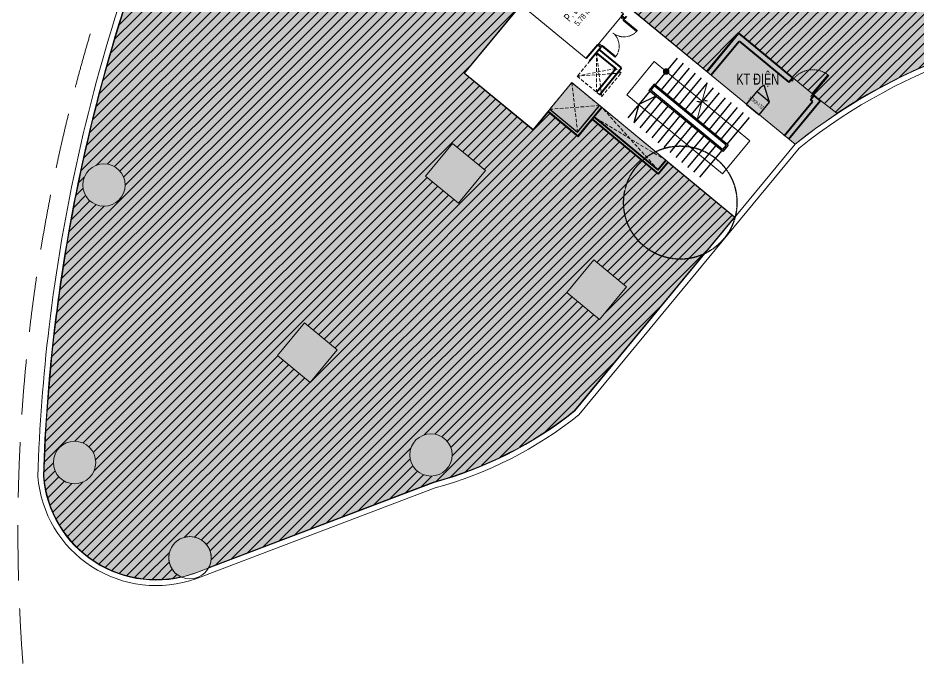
# Model space of a CAD drawing. Header units: millimetres. Extents: x -11451263 to 11578383104, y -507 to 1450429.
# Drawn here: x 12318543 to 12351012, y 1079871 to 1103483 of the extents above; entities that cross this region are included whole.
import ezdxf
from ezdxf.enums import TextEntityAlignment as Align

# ---------------------------------------------------------------- set-up
doc = ezdxf.new("R2010")
doc.units = ezdxf.units.MM
doc.header["$MEASUREMENT"] = 0
for name, pattern in [('CENTER2', [1.125, 0.75, -0.125, 0.125, -0.125]), ('DASH2-1', [3, 2, -1]), ('HIDDEN', [0.375, 0.25, -0.125]), ('HIDDEN2', [0.1875, 0.125, -0.0625]), ('Xref_ST_MBDV Cot vach 30.7.2022$0$HIDDEN', [0.375, 0.25, -0.125])]:
    doc.linetypes.add(name, pattern=pattern)
doc.layers.get('0').update_dxf_attribs({"linetype": 'CONTINUOUS', "lineweight": 13})
doc.layers.get('Defpoints').update_dxf_attribs({"color": 5, "linetype": 'CONTINUOUS', "lineweight": 13})
for name, color, linetype, lineweight in [('CUA', 37, 'CONTINUOUS', 13), ('DO DIEN TICH THONG THUY', 141, 'CONTINUOUS', 13), ('KT-Chu viet', 255, 'CONTINUOUS', 20), ('KT-Kich thuoc', 159, 'CONTINUOUS', 18), ('KT-lomo nuoc', 3, 'HIDDEN', 5), ('KT-Net cat', 1, 'CONTINUOUS', 40), ('KT-Net cua', 87, 'CONTINUOUS', 9), ('KT-Net manh', 251, 'CONTINUOUS', 13), ('KT-Net thay', 7, 'CONTINUOUS', 25), ('KT-Net to mau', 159, 'CONTINUOUS', 18), ('SPE-MEP-HVAC', 140, 'CONTINUOUS', 0)]:
    doc.layers.add(name, color=color, linetype=linetype, lineweight=lineweight)
for name, color, linetype in [('KT-KT', 1, 'CONTINUOUS'), ('KT-Text', 7, 'CONTINUOUS'), ('NDT Thoat nuoc rua', 3, 'CENTER2'), ('SPE-MEP-E-SLAB TEXT', 6, 'CONTINUOUS'), ('SPE-MEP-Electric', 2, 'CONTINUOUS')]:
    doc.layers.add(name, color=color, linetype=linetype)
doc.styles.add('Arial', font='arial.ttf')
doc.styles.add('Xref_ST_MBDV Cot vach 30.7.2022$0$Arial', font='arial.ttf', dxfattribs={"width": 0.7})

# ---------------------------------------------------------------- blocks, each defined once
blk = doc.blocks.new('thangbo3')
at = {"layer": 'KT-Net manh'}
h = blk.add_hatch(color=256, dxfattribs=at)
edge = h.paths.add_edge_path(flags=0)
edge.add_arc((1765.531575514004, -26414.81687336601), 99.99999999995292, 270.0000553393896, 630.0000553393896)
blk.add_hatch(color=256, dxfattribs=at).paths.add_polyline_path([(1670.42589403037, -26383.91526579205), (1670.425953730009, -26445.71866466291), (1706.753128422424, -26495.7186295744), (1765.53167209588, -26514.8168733744), (1824.310178881511, -26495.71851602942), (1860.63725698553, -26445.71848094091), (1860.637197284028, -26383.91508207936), (1824.31002259627, -26333.91511716228), (1765.531478929333, -26314.81687336694), (1706.752972139046, -26333.91523070354)], flags=0)
for p, q in [((1205.531575491652, -26414.8168732943), (1205.531575191766, -27964.8168729404)), ((1205.531575491652, -26414.81687329337), (5685.531575484201, -26414.81687415671)), ((5685.531575484201, -26414.81687415671), (5685.531575184315, -27964.81687380653)), ((1205.531575190835, -27964.81687293947), (5685.531575186178, -27964.81687380653))]:
    blk.add_line(p, q, dxfattribs=at)
blk.add_lwpolyline([(3165.531575600617, -25789.81687384658), (3417.531575496309, -26352.31687373575), (3585.531575510278, -26282.31687376555), (3305.531575456262, -26547.3168736808), (3473.531575475819, -26477.31687371153), (3725.531575361267, -27039.81687358301)], dxfattribs=at)
blk.add_circle((1765.531575482339, -26414.81687340047), 99.99999999995293, dxfattribs=at)
at = {"layer": 'KT-Net thay'}
for p, q in [((1765.531575602479, -25789.81687363517), (1765.531575360335, -27039.8168732794)), ((2045.531575600617, -25789.8168736333), (2045.531575360335, -27039.81687327754)), ((2325.531575601548, -25789.81687368825), (2325.531575358473, -27039.81687333249)), ((2605.531575603411, -25789.81687374134), (2605.531575359404, -27039.8168733865)), ((2885.531575601548, -25789.81687379535), (2885.531575361267, -27039.81687343773)), ((3165.531575600617, -25789.8168738503), (3165.531575362198, -27039.81687349174)), ((3445.531575600617, -25789.81687390432), (3445.531575360335, -27039.81687354762)), ((3725.531575601548, -25789.81687395927), (3725.531575360335, -27039.81687360071)), ((4005.531575601548, -25789.81687401235), (4005.531575358473, -27039.81687365472)), ((4285.531575599685, -25789.81687406637), (4285.531575360335, -27039.81687370781)), ((4565.531575600617, -25789.81687412038), (4565.531575361267, -27039.81687376276)), ((4845.531575600617, -25789.81687417533), (4845.531575362198, -27039.81687381584)), ((5125.531575600617, -25789.81687422935), (5125.531575358473, -27039.81687387358)), ((1715.531575366855, -27039.81687321328), (1715.53157530725, -27339.81687321607)), ((5175.531575365923, -27039.81687388197), (1715.531575366855, -27039.81687321328)), ((5125.531575358473, -27089.81687387265), (1765.531575358473, -27089.81687322352)), ((1765.531575358473, -27089.81687322352), (1765.53157532122, -27289.81687322631)), ((5125.531575358473, -27089.81687387265), (5125.531575319357, -27289.81687387545)), ((5175.531575365923, -27039.81687388197), (5175.531575309113, -27339.81687388476)), ((5175.531575309113, -27339.81687388476), (1715.53157530725, -27339.81687321607)), ((5125.531575318426, -27289.81687387545), (1765.531575320289, -27289.81687322538)), ((1765.531575310044, -27339.81687328219), (1765.531575068831, -28589.81687292363)), ((2045.531575310044, -27339.81687328033), (2045.531575066969, -28589.8168729227)), ((2325.531575308181, -27339.81687333435), (2325.531575069763, -28589.81687297579)), ((2605.531575308181, -27339.81687338836), (2605.5315750679, -28589.81687303074)), ((2885.531575309113, -27339.81687344331), (2885.5315750679, -28589.81687308475)), ((3165.531575310044, -27339.8168734964), (3165.531575066969, -28589.8168731397)), ((3445.531575310044, -27339.81687355042), (3445.531575068831, -28589.81687319279)), ((3725.531575310044, -27339.81687360443), (3725.5315750679, -28589.81687324774)), ((4005.531575310044, -27339.81687365752), (4005.5315750679, -28589.81687330175)), ((4285.531575310975, -27339.81687371153), (4285.531575066037, -28589.8168733567)), ((4565.531575309113, -27339.81687376648), (4565.531575066969, -28589.81687341165)), ((4845.531575310044, -27339.81687382143), (4845.531575066969, -28589.81687346473)), ((5125.531575310044, -27339.81687387545), (5125.531575065106, -28589.81687351968))]:
    blk.add_line(p, q, dxfattribs=at)
blk.add_lwpolyline([(2045.531575308181, -27339.81687328126), (1765.531575189903, -27964.81687304843), (2045.5315750679, -28589.81687292363)], dxfattribs=at)
blk = doc.blocks.new('*U158')
for p, q in [((-1260.000000000004, 525.000000000002), (-1300.000000000004, 525.000000000002)), ((-1280.000000000004, 100.0000000000002), (-1280.000000000004, 525.000000000002)), ((-90.00000000000001, 525.0000000000018), (-50.00000000000001, 525.0000000000018)), ((-70, 100), (-70.00000000000001, 525.0000000000018)), ((-1260.000000000004, 100.0000000000002), (-1300.000000000004, 100.0000000000002)), ((-90, 100), (-50, 100))]:
    blk.add_line(p, q)
for points in [[(-1300.000000000004, 1.776356839400256e-13), (-1260.000000000004, 1.776356839400256e-13), (-1260.000000000004, 625.000000000002), (-1300.000000000004, 625.000000000002)], [(-50, 0), (-90, 0), (-90.00000000000001, 625.0000000000018), (-49.99999999999979, 625.0000000000018)], [(-1350.000000000004, -99.99999998255878), (-1290.000000000004, -99.99999998255875), (-1290.000000000004, -39.99999999999982), (-1300.000000000004, -39.99999999999982), (-1300.000000000004, 1.776356839400256e-13), (-1350.000000000004, 2.060573933704296e-13)], [(0, -99.99999998255892), (-60, -99.99999998255889), (-60, -40), (-50, -40), (-50, 0), (0, 0)]]:
    blk.add_lwpolyline(points, close=True)
at = {"linetype": 'HIDDEN2'}
for centre, radius, start, end in [((-1300.000000001012, -1.091216006443577e-09), 625.00000000124, 7.016709298534867e-15, 89.99996073224838), ((-49.99999999983451, -2.645705876602741e-10), 625.0000000004187, 90.00003926775162, 180)]:
    blk.add_arc(centre, radius, start, end, dxfattribs=at)
blk = doc.blocks.new('*U146')
for p, q in [((-1260.000000000004, 525.000000000002), (-1300.000000000004, 525.000000000002)), ((-1280.000000000004, 100.0000000000002), (-1280.000000000004, 525.000000000002)), ((-90.00000000000001, 525.0000000000018), (-50.00000000000001, 525.0000000000018)), ((-70, 100), (-70.00000000000001, 525.0000000000018)), ((-1260.000000000004, 100.0000000000002), (-1300.000000000004, 100.0000000000002)), ((-90, 100), (-50, 100))]:
    blk.add_line(p, q)
for points in [[(-1300.000000000004, 1.776356839400256e-13), (-1260.000000000004, 1.776356839400256e-13), (-1260.000000000004, 625.000000000002), (-1300.000000000004, 625.000000000002)], [(-50, 0), (-90, 0), (-90.00000000000001, 625.0000000000018), (-49.99999999999979, 625.0000000000018)], [(-1350.000000000004, -99.99999998255878), (-1290.000000000004, -99.99999998255875), (-1290.000000000004, -39.99999999999982), (-1300.000000000004, -39.99999999999982), (-1300.000000000004, 1.776356839400256e-13), (-1350.000000000004, 2.060573933704296e-13)], [(0, -99.99999998255892), (-60, -99.99999998255889), (-60, -40), (-50, -40), (-50, 0), (0, 0)]]:
    blk.add_lwpolyline(points, close=True)
at = {"linetype": 'HIDDEN2'}
for centre, radius, start, end in [((-1300.000000001012, -1.091216006443577e-09), 625.00000000124, 7.016709298534867e-15, 89.99996073224838), ((-49.99999999983451, -2.645705876602741e-10), 625.0000000004187, 90.00003926775162, 180)]:
    blk.add_arc(centre, radius, start, end, dxfattribs=at)
blk = doc.blocks.new('lyuyjtgj')
at = {"layer": 'Defpoints', "ltscale": 0.5}
blk.add_lwpolyline([(11706924.6562045, 1103767.844123866), (11708261.86719196, 1105387.062075539), (11710382.27395077, 1103635.96314557), (11709395.30507111, 1102440.850503527), (11709395.30268353, 1102440.839869287), (11709045.06059223, 1102016.734558169)], close=True, dxfattribs=at)
at = {"layer": 'KT-Net cat', "ltscale": 0.5}
for p, q in [((11708030.55034177, 1105578.092216494), (11707966.87366922, 1105500.986647572)), ((11707966.87366922, 1105500.986647572), (11708121.08490433, 1105373.633222146)), ((11708184.76157688, 1105450.738791069), (11708121.08490433, 1105373.633222146)), ((11707107.2380476, 1104460.060810621), (11707261.4492827, 1104332.707385194)), ((11710318.60791449, 1103558.877200777), (11710434.2734553, 1103463.356258669)), ((11710497.92999957, 1103540.437454422), (11710434.2734553, 1103463.356258669)), ((11709458.95923901, 1102517.92107861), (11709045.06059633, 1102016.734552355)), ((11709574.61766418, 1102422.406008136), (11709160.71902266, 1101921.219483285)), ((11709458.95923901, 1102517.921078609), (11709574.61766419, 1102422.406008131)), ((11710320.98246969, 1101677.230318031, 2.677769264983719e-08), (11709511.37920982, 1102345.831074076, 2.677769264983719e-08)), ((11710109.81032481, 1101657.085845468, 2.677769264983719e-08), (11709415.86412821, 1102230.1726581, 2.677769264983719e-08)), ((11709525.0340717, 1100713.399904163, 2.186361123721579e-09), (11710320.98246969, 1101677.23031803, 2.186361123640264e-09)), ((11709409.37453007, 1100808.913622705, 2.186361123721579e-09), (11710109.81032481, 1101657.085845468, 2.186361123586054e-09))]:
    blk.add_line(p, q, dxfattribs=at)
at = {"layer": 'KT-Net cat'}
for p, q in [((11706693.33934393, 1103958.874276002), (11707107.2380476, 1104460.060810621)), ((11707261.44922681, 1104332.707344697), (11706847.55059, 1103831.520838284))]:
    blk.add_line(p, q, dxfattribs=at)
at = {"layer": 'KT-Net cat', "extrusion": (-3.617895632557579e-08, -4.38237981247498e-08, 0.9999999999999983)}
blk.add_line((11710318.60791449, 1103558.877200777), (11710382.27633835, 1103635.973779809), dxfattribs=at)
at = {"layer": 'CUA', "xscale": -0.9999999999999991, "rotation": 230.4488274522181}
for name, p in [('*U158', (11708121.08484844, 1105373.633181649)), ('*U146', (11710434.25329419, 1103463.331840528))]:
    blk.add_blockref(name, p, dxfattribs=at)
at = {"layer": 'KT-Text', "style": 'Arial', "width": 0.7}
blk.add_text('P. ĐỆM', height=300, rotation=50.00000003223495, dxfattribs=at).set_placement((11708759.83894231, 1103719.092610716), align=Align.CENTER)
at = {"layer": 'KT-Text', "color": 1, "style": 'Arial', "width": 0.7}
blk.add_text('5.78 M2', height=200, rotation=50.00000003223495, dxfattribs=at).set_placement((11709031.03732229, 1103511.354161655), align=Align.CENTER)
blk = doc.blocks.new('*U447')
at = {"linetype": 'HIDDEN', "ltscale": 500}
for p, q in [((206.4141069947102, 1791.617486081663), (0, 0)), ((-795.9589155122114, 963.8202139489626), (1002.373022506921, 827.7972721327001))]:
    blk.add_line(p, q, dxfattribs=at)
blk.add_lwpolyline([(-795.9589155122114, 963.8202139489626), (206.4141069947102, 1791.617486081663), (1002.373022506921, 827.7972721327001), (0, 0)], close=True, dxfattribs=at)
blk = doc.blocks.new('*U443')
at = {"linetype": 'HIDDEN', "ltscale": 500}
for p, q in [((-6.495149784278965, 1421.254457495122), (0, 0)), ((-700.4457038275323, 848.1640383263302), (693.9505540432529, 573.090419168792))]:
    blk.add_line(p, q, dxfattribs=at)
blk.add_lwpolyline([(-700.4457038275323, 848.1640383263302), (-6.495149784278965, 1421.254457495122), (693.9505540432529, 573.090419168792), (0, 0)], close=True, dxfattribs=at)
blk = doc.blocks.new('*U446')
at = {"linetype": 'HIDDEN', "ltscale": 500}
for p, q in [((186.2707511822998, 1580.443990546321), (0, 0)), ((-700.4438456507462, 848.161788275087), (886.7145968330456, 732.2822022712345))]:
    blk.add_line(p, q, dxfattribs=at)
blk.add_lwpolyline([(-700.4438456507462, 848.161788275087), (186.2707511822998, 1580.443990546321), (886.7145968330456, 732.2822022712345), (0, 0)], close=True, dxfattribs=at)
blk = doc.blocks.new('*U408')
at = {"layer": 'KT-lomo nuoc', "ltscale": 500}
for p, q in [((-1910.403885862647, -2313.221091391016), (-346.9703614812697, 286.5418646161431)), ((-2257.374247343916, -2026.669929722532), (0, -0.009297052340116352))]:
    blk.add_line(p, q, dxfattribs=at)
blk.add_lwpolyline([(-1910.403885862647, -2313.221091391016), (-2257.374247343916, -2026.669929722532), (-346.9703614812697, 286.5418646161431), (0, -0.009297052340116352)], close=True, dxfattribs=at)
blk = doc.blocks.new('*U407')
blk.add_line((121.679316384628, 9.702781259493577), (661.4186362111459, 455.4397739562537))
for points in [[(31.83835662038018, -38.5528085580479), (725.7889106790897, 534.5376106202336), (751.2595959753938, 503.695363773795), (57.30904191668446, -69.39505540448613)], [(108.943973736476, 25.12390468271269), (134.4146590327802, -5.718342163725538), (674.1539788592981, 440.0186505330344), (648.683293562994, 470.8608973794728)], [(-77.1056171164737, -63.67671324107266), (-38.89958917201727, -109.9400835107301), (7.36378109801808, -71.73405556596163), (0.9961097739419529, -64.02349385435207), (31.83835662038018, -38.5528085580479), (0, 0)], [(559.661515302568, -834.7328844158777), (521.4554873581117, -788.4695141462204), (567.7188576281472, -750.2634862014518), (574.0865289522233, -757.9740479130613), (604.9287757986616, -732.503362616757), (636.767132419042, -771.0561711748048)]]:
    blk.add_lwpolyline(points, close=True)
at = {"linetype": 'Xref_ST_MBDV Cot vach 30.7.2022$0$HIDDEN', "ltscale": 200}
blk.add_arc((31.83835662038018, -38.5528085580479), 900.0000000179598, 309.5511729400348, 39.55117294003065, dxfattribs=at)
blk = doc.blocks.new('WWW')
at = {"layer": 'Defpoints', "linetype": 'DASH2-1', "lineweight": 13, "ltscale": 1000, "flags": 128}
blk.add_lwpolyline([(11429816.83619249, 1022160.11654377), (11450185.49670112, 1019986.391927242), (11488615.66733754, 1021167.255579472), (11491469.21243858, 1024811.360972404), (11462655.78743005, 1159053.890039921), (11457975.31629252, 1176930.890178204), (11455625.97722399, 1177744.852323532), (11446686.1578691, 1170981.351434231), (11423166.61122441, 1153069.948107719), (11399484.09766066, 1135982.713739872, 0.6848770391193201), (11429816.83619249, 1022160.116543293)], format="xyb", dxfattribs=at)
blk = doc.blocks.new('l4 hatch')
at = {"true_color": 0xf1f36d}
h = blk.add_hatch(color=51, dxfattribs=at)
h.dxf.hatch_style = 1
edge = h.paths.add_edge_path()
edge.add_line((12400219.80233426, 1110383.30368062), (12401089.3729332, 1113460.650296729))
edge.add_line((12401089.3729332, 1113460.650296729), (12403982.11324985, 1112643.24418571))
edge.add_line((12403982.11324985, 1112643.24418571), (12400731.79844209, 1101202.194755013))
edge.add_arc((12384747.38885444, 1116683.500600581), 22252.46459495314, 295.91319796254714, 315.9160212841127, ccw=False)
edge.add_arc((12384747.38885445, 1116683.500600571), 22252.46459494039, 266.6800111904523, 295.91319796253634, ccw=False)
edge.add_arc((12384747.38885446, 1116683.500600588), 22252.46459495658, 254.7926241499209, 266.6800111904404, ccw=False)
edge.add_arc((12380761.53824129, 1106171.09403192), 11116.07653176252, 225.8946010476715, 260.4133037279498, ccw=False)
edge.add_arc((12359369.7338215, 1082995.007668224), 20428.53608173132, 48.05329194904955, 128.7728874106127)
edge.add_line((12346576.67043913, 1098921.796915812), (12338221.62198788, 1105809.459323321))
edge.add_line((12338221.62198788, 1105809.459323321), (12334655.68752882, 1101491.492040846))
edge.add_line((12334655.68752882, 1101491.492040846), (12337123.06419075, 1099453.839752336))
edge.add_line((12337123.06419075, 1099453.839752336), (12338523.9519049, 1101150.163338106))
edge.add_line((12338523.9519049, 1101150.163338106), (12344409.43879922, 1096289.791752361))
edge.add_line((12344409.43879922, 1096289.791752361), (12338633.6088363, 1089295.89890154))
edge.add_arc((12329798.76408801, 1100390.32835094), 14182.41328315373, 285.1943048182346, 308.5314178223927, ccw=False)
edge.add_line((12333515.87894945, 1086703.696053657), (12324997.49780938, 1083466.374458999))
edge.add_arc((12323541.68254624, 1087297.068728429), 4098.001545417509, 185.0009522752696, 290.80877027961463, ccw=False)
edge.add_arc((12381728.43583683, 1084938.332523537), 62301.31341709091, 168.3712645409132, 178.1589879850751, ccw=False)
edge.add_arc((12381867.7634683, 1084914.288763395), 62442.62789425895, 161.683679117772, 168.3754247440154, ccw=False)
edge.add_arc((12328856.15535976, 1102603.514463115), 6559.090307587095, 146.2377398972599, 162.8493798023101, ccw=False)
edge.add_line((12323403.25095712, 1106248.716685041), (12331045.28472279, 1115493.601350392))
edge.add_arc((12331662.25335985, 1114983.600920159), 800.4690737037384, 50.484602841932826, 140.4220835182263, ccw=False)
edge.add_line((12332171.58027014, 1115601.125685986), (12333430.3880579, 1114561.554957429))
edge.add_arc((12333856.735912, 1115077.816125907), 669.5506603502787, 230.4488270478515, 324.9010922184792)
edge.add_line((12334404.53593456, 1114692.831422233), (12338634.7882432, 1119815.209846795))
edge.add_arc((12337784.47813034, 1120517.427843955), 1102.786200299066, 320.4488276841646, 392.3574911413926)
edge.add_arc((12341621.19350976, 1122948.29038935), 3439.182273536708, 132.6961391522161, 212.3574911413992, ccw=False)
edge.add_line((12339289.04911451, 1125475.952793689), (12351004.72675876, 1139669.725482965))
edge.add_line((12351004.72675876, 1139669.725482965), (12352791.13812613, 1141343.918540631))
edge.add_arc((12356647.26861477, 1137229.318191882), 5639.120354746039, 51.52005292279148, 133.1426992224218, ccw=False)
edge.add_line((12360156.15877705, 1141643.768124132), (12366317.45608556, 1136549.255712361))
edge.add_arc((12369587.49224866, 1140504.033595303), 5131.608384450769, 230.4141143349469, 322.9445495070253)
edge.add_line((12373682.78619243, 1137411.789729517), (12371052.21896147, 1128131.792707896))
edge.add_line((12371052.21896147, 1128131.792707896), (12367219.4320358, 1123490.70206486))
edge.add_line((12367219.4320358, 1123490.70206486), (12367092.07860851, 1123336.4908313))
edge.add_line((12367092.07860851, 1123336.4908313), (12358533.34863237, 1130404.611428166))
edge.add_line((12358533.34863237, 1130404.611428166), (12353249.36014265, 1124006.272497059))
edge.add_line((12353249.36014265, 1124006.272497059), (12359302.07586798, 1119007.712615399))
edge.add_line((12359302.07586798, 1119007.712615399), (12357391.77459775, 1116694.544181657))
edge.add_line((12357391.77459775, 1116694.544181657), (12351338.98353315, 1121693.166096698))
edge.add_line((12351338.98353315, 1121693.166096698), (12341532.76989268, 1109818.901448269))
edge.add_line((12341532.76989268, 1109818.901448269), (12345773.5796858, 1106316.681475364))
edge.add_line((12345773.5796858, 1106316.681475364), (12347005.67256358, 1105299.172910964))
edge.add_arc((12348918.12981434, 1107619.25821192), 3006.70725872542, 230.5010804700874, 318.4150111873356)
edge.add_line((12351167.06268596, 1105623.615588949), (12353266.79734316, 1108169.419716926))
edge.add_line((12353266.79734316, 1108169.419716926), (12345413.74342888, 1114518.340860053))
edge.add_line((12345413.74342888, 1114518.340860053), (12347390.89349337, 1116912.455854494))
edge.add_line((12347390.89349337, 1116912.455854494), (12355176.67858637, 1110482.934815533))
edge.add_line((12355176.67858637, 1110482.934815533), (12359410.01311976, 1115604.937495031))
edge.add_line((12359410.01311976, 1115604.937495031), (12360334.97890893, 1114840.453393304))
edge.add_line((12360334.97890893, 1114840.453393304), (12360367.11805355, 1114879.370423519))
edge.add_line((12360367.11805355, 1114879.370423519), (12362795.94581929, 1112873.553274163))
edge.add_line((12362795.94581929, 1112873.553274163), (12363053.83662313, 1113185.831170018))
edge.add_line((12363053.83662313, 1113185.831170018), (12364205.83001548, 1112225.545193932))
edge.add_line((12364205.83001548, 1112225.545193932), (12369557.55004019, 1118706.15574455))
edge.add_line((12369557.55004019, 1118706.15574455), (12374790.07579277, 1114385.110276513))
edge.add_line((12374790.07579277, 1114385.110276513), (12373517.71802724, 1112844.422513033))
edge.add_line((12373517.71802724, 1112844.422513033), (12375831.89565942, 1110933.533672365))
edge.add_line((12375831.89565942, 1110933.533672365), (12387299.54127881, 1107693.103884303))
edge.add_line((12387299.54127881, 1107693.103884303), (12388140.74879118, 1110670.077406785))
edge.add_line((12388140.74879118, 1110670.077406785), (12389874.10590862, 1110180.51856914))
edge.add_line((12389874.10590862, 1110180.51856914), (12390691.71378567, 1113073.444991572))
edge.add_line((12390691.71378567, 1113073.444991572), (12400219.09143031, 1110380.787843639))
edge.add_line((12400219.09143031, 1110380.787843639), (12400219.80233426, 1110383.30368062))
blk.add_lwpolyline([(12373024.96615908, 1098189.07612435, 0.3675300882524354), (12346576.67043913, 1098921.796915812), (12338221.62198788, 1105809.459323321), (12334655.68752882, 1101491.492040846), (12337123.06419075, 1099453.839752336), (12338523.9519049, 1101150.163338106), (12344409.43879922, 1096289.791752361), (12338633.6088363, 1089295.89890154, -0.1021807737454871), (12333515.87894945, 1086703.696053657), (12324997.49780938, 1083466.374458999, -0.4975350428880537), (12319459.28107068, 1086939.836509013, -0.04273298330979625), (12320705.90172683, 1097496.357220447, -0.02920654883752967), (12322588.72903666, 1104537.689467481, -0.07260915113689535), (12323403.25095712, 1106248.716685041), (12331045.28472279, 1115493.601350392, -0.4138940027527035), (12332171.58027014, 1115601.125685986), (12333430.3880579, 1114561.554957429, 0.4371608628123947), (12334404.53593456, 1114692.831422233), (12338634.7882432, 1119815.209846795, 0.3244791483857705), (12338716.02946084, 1121107.639265573, -0.3622977536942855), (12339289.04911451, 1125475.952793689), (12351004.72675876, 1139669.725482965), (12352791.13812613, 1141343.918540631, -0.3720091501662979)], format="xyb")
blk = doc.blocks.new('A$C59794006')
at = {"layer": 'NDT Thoat nuoc rua'}
blk.add_circle((-89397.50025510043, 71508.63173366943, -2.807590978387092e-08), 2043.530517833414, dxfattribs=at)

msp = doc.modelspace()

# ---------------------------------------------------------------- hatches: boundary and pattern name
at = {"layer": 'DO DIEN TICH THONG THUY'}
h = msp.add_hatch(dxfattribs=at)
h.set_pattern_fill('ANSI31', color=256, scale=2000)
h.set_pattern_definition([(45, (0, 0), (-176.7766952966369, 176.7766952966369), [])])
edge = h.paths.add_edge_path()
edge.add_line((12353079.43257963, 1107915.622014374), (12351169.13117436, 1105602.453517742))
edge.add_line((12351169.13117436, 1105602.453517742), (12349704.07038237, 1106812.35573361))
edge.add_line((12349704.07038237, 1106812.35573361), (12347857.44570236, 1104576.292848713))
edge.add_line((12347857.44570236, 1104576.292848713), (12341511.62344488, 1109816.911097826))
edge.add_line((12341511.62344488, 1109816.911097826), (12345347.76670443, 1114437.720024036))
edge.add_line((12345347.76670443, 1114437.720024036), (12342869.01385176, 1116484.823476953))
edge.add_line((12342869.01385176, 1116484.823476953), (12356045.29997375, 1132439.881603737))
edge.add_line((12356045.29997375, 1132439.881603737), (12350670.51560226, 1136878.580213015))
edge.add_line((12350670.51560226, 1136878.580213015), (12350130.44260648, 1136224.610175233))
edge.add_line((12350130.44260648, 1136224.610175233), (12348973.85833919, 1137179.760861079))
edge.add_line((12348973.85833919, 1137179.760861079), (12345618.0955962, 1133116.29480196))
edge.add_line((12345618.0955962, 1133116.29480196), (12346774.67977608, 1132161.144188294))
edge.add_line((12346774.67977608, 1132161.144188294), (12345800.42607652, 1130981.428235665))
edge.add_line((12345800.42607652, 1130981.428235665), (12344643.84180924, 1131936.578921511))
edge.add_line((12344643.84180924, 1131936.578921511), (12340265.26446532, 1126634.594905684))
edge.add_line((12340265.26446532, 1126634.594905684), (12341418.11299339, 1125682.529333455))
edge.add_line((12341418.11299339, 1125682.529333455), (12340443.85929382, 1124502.813380827))
edge.add_line((12340443.85929382, 1124502.813380827), (12339291.15309149, 1125454.761415122))
edge.add_arc((12342533.21747403, 1122828.654020978), 4172.220213045583, 140.9921513500795, 204.2775043871606)
edge.add_arc((12337149.10351878, 1120557.366672575), 1675.740262050382, -26.60249779520342, 19.372313201438715, ccw=False)
edge.add_line((12338647.44106215, 1119806.973421021), (12337310.69405365, 1118188.317242175))
edge.add_line((12337310.69405365, 1118188.317242175), (12338312.9983884, 1117360.576713583))
edge.add_line((12338312.9983884, 1117360.576713583), (12337338.74468884, 1116180.860760954))
edge.add_line((12337338.74468884, 1116180.860760954), (12336336.44035369, 1117008.601289878))
edge.add_line((12336336.44035369, 1117008.601289878), (12334416.1023622, 1114683.279493971))
edge.add_arc((12333846.5148572, 1115153.666228078), 738.7107725442405, 234.8556341818921, 320.4488276841643, ccw=False)
edge.add_line((12333421.2844244, 1114549.619305651), (12332162.02734068, 1115589.561079491))
edge.add_arc((12331662.18642466, 1114984.307756604), 784.9665764783334, 50.44882705284012, 140.4580457501444)
edge.add_line((12331056.8526869, 1115484.051282936), (12329571.63862458, 1113685.617544919))
edge.add_line((12329571.63862458, 1113685.617544919), (12330728.14792995, 1112730.528765431))
edge.add_line((12330728.14792995, 1112730.528765431), (12329753.88977095, 1111550.807412909))
edge.add_line((12329753.88977095, 1111550.807412909), (12328596.44532544, 1112507.577546305))
edge.add_line((12328596.44532544, 1112507.577546305), (12324222.66035227, 1107208.610946274))
edge.add_line((12324222.66035227, 1107208.610946274), (12325390.9296844, 1106243.810295426))
edge.add_line((12325390.9296844, 1106243.810295426), (12324404.87882531, 1105073.836879793))
edge.add_line((12324404.87882531, 1105073.836879793), (12323269.91657392, 1106011.131293597))
edge.add_arc((12328954.20837056, 1102556.836893163), 6651.565457408321, 148.7133159674948, 162.715722936597)
edge.add_arc((12381812.67070262, 1084928.639031027), 62370.81601055151, 161.680165901774, 178.1517937129905)
edge.add_arc((12323525.36983333, 1087270.061403122), 4064.475680534731, 184.6550368129692, 282.6926885835838)
edge.add_arc((12324746.92409721, 1083995.738837391), 764.95479106766, -27.233712356056117, 244.5680975096666, ccw=False)
edge.add_line((12325427.08155888, 1083645.679328582), (12333523.51829724, 1086722.645369647))
edge.add_arc((12329815.7792764, 1100363.768552979), 14136.03800042608, 285.2059761134344, 308.5381669145758)
edge.add_line((12338623.03735681, 1089306.654306735), (12344390.8997948, 1096296.510153841))
edge.add_line((12344390.8997948, 1096296.510153841), (12342001.16503593, 1098270.042830898))
edge.add_line((12342001.16503593, 1098270.042830898), (12341645.57889328, 1097839.466446356))
edge.add_line((12341645.57889328, 1097839.466446356), (12339255.22334459, 1099813.511794936))
edge.add_line((12339255.22334459, 1099813.511794936), (12338745.81114211, 1099196.667282564))
edge.add_line((12338745.81114211, 1099196.667282564), (12337666.34174298, 1100088.133647172))
edge.add_line((12337666.34174298, 1100088.133647172), (12337125.07852627, 1099432.722402723))
edge.add_line((12337125.07852627, 1099432.722402723), (12334634.56717278, 1101489.480198454))
edge.add_line((12334634.56717278, 1101489.480198454), (12338219.56609215, 1105830.526347894))
edge.add_line((12338219.56609215, 1105830.526347894), (12343385.70022203, 1101564.194177052))
edge.add_line((12343385.70022203, 1101564.194177052), (12344533.37754013, 1102950.842584255))
edge.add_line((12344533.37754013, 1102950.842584255), (12347496.41060082, 1100503.858647341))
edge.add_line((12347496.41060082, 1100503.858647341), (12348084.02655311, 1100042.463995518))
edge.add_arc((12359377.46947681, 1082961.623653055), 20476.74192530449, 100.55631530687288, 123.4717236455624, ccw=False)
edge.add_line((12355626.09214051, 1103091.803184201), (12355344.37978664, 1106045.14356073))
edge.add_line((12355344.37978664, 1106045.14356073), (12353079.43257963, 1107915.622014374))
h.paths.add_polyline_path([(12334223.26175265, 1098949.738781297), (12333249.00805309, 1097770.022828668), (12334428.72400572, 1096795.769129105), (12335402.97770528, 1097975.485081734)], flags=16)
h.paths.add_polyline_path([(12339312.23256661, 1094747.075589573), (12338337.97886705, 1093567.359636944), (12339517.69481968, 1092593.105937381), (12340491.94851924, 1093772.82189001)], flags=16)
h.paths.add_polyline_path([(12328874.41791191, 1092472.866884509), (12327900.16421235, 1091293.15093188), (12329079.88016498, 1090318.897232317), (12330054.13386454, 1091498.613184946)], flags=16)
edge = h.paths.add_edge_path(flags=16)
edge.add_arc((12321644.40488482, 1097451.537528916), 764.8106147256317, 0, 360)
edge = h.paths.add_edge_path(flags=16)
edge.add_arc((12333441.5642487, 1087709.000336624), 764.8106147256317, 0, 360)
edge = h.paths.add_edge_path(flags=16)
edge.add_arc((12320582.68950916, 1087434.439573704), 764.8106147256317, 0, 360)

# ---------------------------------------------------------------- linework, layer by layer
msp.add_lwpolyline([(12322603.01185646, 1104533.102531545, 0.0719950394799009), (12319474.30130692, 1086940.203324538, 0.4559246773777379), (12324418.42340559, 1083304.91098041, -2.468937632122648), (12325427.08155888, 1083645.679328582), (12333523.51829724, 1086722.645369647, 0.1021590723897121), (12338623.03735681, 1089306.654306735), (12344390.8997948, 1096296.510153841), (12342001.16503593, 1098270.042830898), (12341645.57889328, 1097839.466446356), (12339255.22334459, 1099813.511794936), (12338745.81114211, 1099196.667282564), (12337666.34174298, 1100088.133647172), (12337125.07852627, 1099432.722402723), (12334634.56717278, 1101489.480198454), (12338219.56609215, 1105830.526347894), (12343385.70022203, 1101564.194177052), (12344533.37754013, 1102950.842584255), (12347496.41060082, 1100503.858647341), (12348084.02655311, 1100042.463995518, -0.1003218758019671), (12355626.09214051, 1103091.803184201)], format="xyb", dxfattribs=at)
at = {"layer": 'DO DIEN TICH THONG THUY', "elevation": 2.697206872064481e-08}
for points in [[(12334223.26175265, 1098949.738781297), (12333249.00805309, 1097770.022828668), (12334428.72400572, 1096795.769129105), (12335402.97770528, 1097975.485081734)], [(12339312.23256661, 1094747.075589573), (12338337.97886705, 1093567.359636944), (12339517.69481968, 1092593.105937381), (12340491.94851924, 1093772.82189001)], [(12328874.41791191, 1092472.866884509), (12327900.16421235, 1091293.15093188), (12329079.88016498, 1090318.897232317), (12330054.13386454, 1091498.613184946)]]:
    msp.add_lwpolyline(points, close=True, dxfattribs=at)
at = {"layer": 'DO DIEN TICH THONG THUY'}
for centre in [(12321644.40488482, 1097451.537528916, 2.697206872064481e-08), (12333441.5642487, 1087709.000336624, 2.697206872064481e-08), (12320582.68950916, 1087434.439573704, 2.640771824029612e-08), (12324746.33653272, 1083995.697902503, 2.697206872064481e-08)]:
    msp.add_circle(centre, 764.8106147256317, dxfattribs=at)
at = {"layer": 'KT-KT'}
for p, q in [((12337727.99594179, 1100186.346709112), (12338730.36638636, 1099358.566548536)), ((12338730.36638636, 1099358.566548536), (12339526.30993566, 1100322.385600209))]:
    msp.add_line(p, q, dxfattribs=at)
at = {"layer": 'KT-Net cat'}
for p, q in [((12343387.70208554, 1101543.087251151, -2.323729073860892e-08), (12344533.85597714, 1102930.955725527, 1.20578977113098e-08)), ((12343541.91331959, 1101415.733824444, -2.323729072315904e-08), (12344560.71378466, 1102649.391064999, 8.136117918820275e-09)), ((12344535.37934281, 1102929.735584846, 1.205789771128269e-08), (12346484.62861854, 1101319.972356066, 1.154223075673372e-08)), ((12344562.23715033, 1102648.170924318, 8.136117918874485e-09), (12346357.27519206, 1101165.761121833, 8.136118165723168e-09)), ((12346357.27519205, 1101165.761121828, 8.13611828236004e-09), (12346484.62861853, 1101319.97235606)), ((12346186.63219429, 1099231.654803406), (12347205.4326724, 1100465.312059742, 3.718288502595045e-08)), ((12346340.84342834, 1099104.301376699), (12347486.99733334, 1100492.169867307, 3.529518886264738e-08)), ((12347128.33136322, 1100528.993989423, 8.13611828236004e-09), (12347255.6847897, 1100683.205223655)), ((12347128.33136322, 1100528.993989424, 8.136118271756688e-09), (12347205.43698033, 1100465.317276182, 8.13611828236004e-09)), ((12347255.6847897, 1100683.205223657, 1.133825059241228e-08), (12347487.00164127, 1100492.175083747, 1.127705654305569e-08)), ((12339253.20899616, 1099834.629155103), (12341643.5645577, 1097860.583795911)), ((12339316.8857094, 1099911.734772219), (12341630.13565383, 1098001.366126267)), ((12341630.13565383, 1098001.366126268), (12341916.68086341, 1098348.341403294)), ((12341643.5645577, 1097860.583795911), (12341993.78648053, 1098284.664690053))]:
    msp.add_line(p, q, dxfattribs=at)
msp.add_lwpolyline([(12337664.3159491, 1100109.23712183), (12338743.79679373, 1099217.784642796), (12339603.41994539, 1100258.714210824)], dxfattribs=at)
at = {"layer": 'KT-Net cua', "elevation": -2.108423784683342e-09}
for points in [[(12372852.83854963, 1098359.588160399, 0.3634284592099817), (12346583.94802571, 1098930.615214773), (12338633.60942398, 1089295.898478843, -0.1021739592067348), (12333528.16111849, 1086708.363119671), (12324893.11199609, 1083426.703079436, -0.4928533175657605), (12319459.28165529, 1086939.836090946, -0.02212543918404789), (12319864.34206731, 1092305.576884783, -0.05032047278080639), (12322588.72951623, 1104537.688718248, -0.07142648889563018), (12323403.25154201, 1106248.716263546), (12331045.28530768, 1115493.600928895, -0.4142018888053746), (12332171.57884767, 1115601.126922057), (12333430.38864279, 1114561.554535933, 0.3732636837290149), (12334404.53651951, 1114692.831000812), (12338634.78882809, 1119815.209425301, 0.2029712324557926), (12338716.03005063, 1121107.638830125, -0.2769801357000518), (12339221.08537423, 1125393.612262495), (12351004.72734368, 1139669.725061496, -0.1142243597845348), (12354909.07664846, 1142572.139481946, -0.2930792802658226)], [(12319665.75861196, 1092329.338643711, -0.05031291028689123), (12322398.30135593, 1104598.846777809, -0.0717433244059158), (12323242.5259719, 1106368.18906239), (12330891.13353409, 1115621.026321578, -0.4142018888046807), (12332298.9258273, 1115755.343480107), (12333548.61295092, 1114723.304938817, 0.3664971645447159), (12334252.52424842, 1114822.847134033), (12338465.5872719, 1119924.411191743, 0.1975864614484913), (12338530.01370591, 1121033.653514375, -0.276634261830654), (12339064.80730399, 1125518.461686884), (12350851.37330307, 1139798.117005001, -0.1142951996060862), (12354830.55075567, 1142756.086209176, -0.2928743732055457)], [(12372715.69158248, 1098213.837160872, 0.3630403636498065), (12346725.05436469, 1098787.380433647), (12338774.6210418, 1089152.548908703, -0.1023702050590299), (12333590.09998793, 1086517.946264065), (12324962.19603441, 1083239.001670477, -0.4938342429271592), (12319259.03419828, 1086934.960896129, -0.02217052075567615), (12319665.75861196, 1092329.338643711)]]:
    msp.add_lwpolyline(points, format="xyb", dxfattribs=at)
at = {"layer": 'SPE-MEP-Electric', "extrusion": (4.225799612549234e-09, 4.035717693058384e-10, 1), "elevation": 0.001665803391915819}
msp.add_lwpolyline([(12345657.89696757, 1100446.584237777), (12345457.68838445, 1101062.892809184)], dxfattribs=at)
at = {"layer": 'SPE-MEP-Electric', "extrusion": (4.225799612549234e-09, 4.035717693058384e-10, 1), "elevation": 0.001685136448319575}
msp.add_lwpolyline([(12345195.23014185, 1100828.487868367), (12344813.22207036, 1100365.811055336), (12345275.89888339, 1099983.802983845), (12345657.90695488, 1100446.479796875)], close=True, dxfattribs=at)
at = {"layer": 'SPE-MEP-Electric'}
msp.add_arc((12346088.6819348, 1100092.245773118, 0.001665818255072566), 1157.716946933632, 123.0268957210858, 140.5100330083514, dxfattribs=at)

# ---------------------------------------------------------------- block references
at = {"layer": 'CUA', "xscale": -1, "rotation": 270}
msp.add_blockref('*U407', (12347255.6847897, 1100683.205223657, 1.133825059241228e-08), dxfattribs=at)
at = {"layer": 'KT-Kich thuoc'}
for name, p in [('WWW', (945000.0000045765, 4.596775397658348e-06, 1.190182883904904e-08)), ('lyuyjtgj', (630000.0000169538, -6.622401997447014e-06))]:
    msp.add_blockref(name, p, dxfattribs=at)
at = {"layer": 'KT-Kich thuoc', "rotation": 320.4488269761849}
msp.add_blockref('thangbo3', (12357386.15843384, 1123040.979420445, -2.26321861144892e-07), dxfattribs=at)
at = {"layer": 'KT-lomo nuoc', "linetype": 'HIDDEN', "xscale": -1, "rotation": 10.89765347559021}
msp.add_blockref('*U408', (12339316.8857094, 1099911.734772219, 3.933926248542731e-06), dxfattribs=at)
at = {"layer": 'KT-Net to mau'}
msp.add_blockref('l4 hatch', (-0.000173499807715416, -0.0002076071687042713, -1.777385320306449e-09), dxfattribs=at)
at = {"layer": 'NDT Thoat nuoc rua'}
msp.add_blockref('A$C59794006', (12431833.10186311, 1025309.335231976, 2.677401980677452e-08), dxfattribs=at)
at = {"layer": 'SPE-MEP-HVAC', "linetype": 'HIDDEN', "ltscale": 1000, "xscale": -1}
for name, p in [('*U446', (12339601.69686544, 1100649.198254396, -2.128607811512162e-08)), ('*U443', (12339409.36899838, 1100808.918198371, -1.332325136116346e-05)), ('*U447', (12338730.36638636, 1099358.566548536, -2.128607811512162e-08))]:
    msp.add_blockref(name, p, dxfattribs=at)

# ---------------------------------------------------------------- texts
at = {"layer": 'KT-Chu viet', "insert": (12345229.26734931, 1101475.209841729, 3.815532357348257e-06), "char_height": 400, "attachment_point": 2, "style": 'Xref_ST_MBDV Cot vach 30.7.2022$0$Arial'}
msp.add_mtext('KT ĐIỆN', dxfattribs=at)
at = {"layer": 'SPE-MEP-E-SLAB TEXT', "oblique": 10, "width": 0.6}
msp.add_text('ELV-RACK', height=125.0000000000001, rotation=140.2701492488768, dxfattribs=at).set_placement((12345464.07067356, 1100273.296953643, 36.07052479919636))

doc.saveas('drawing.dxf')
